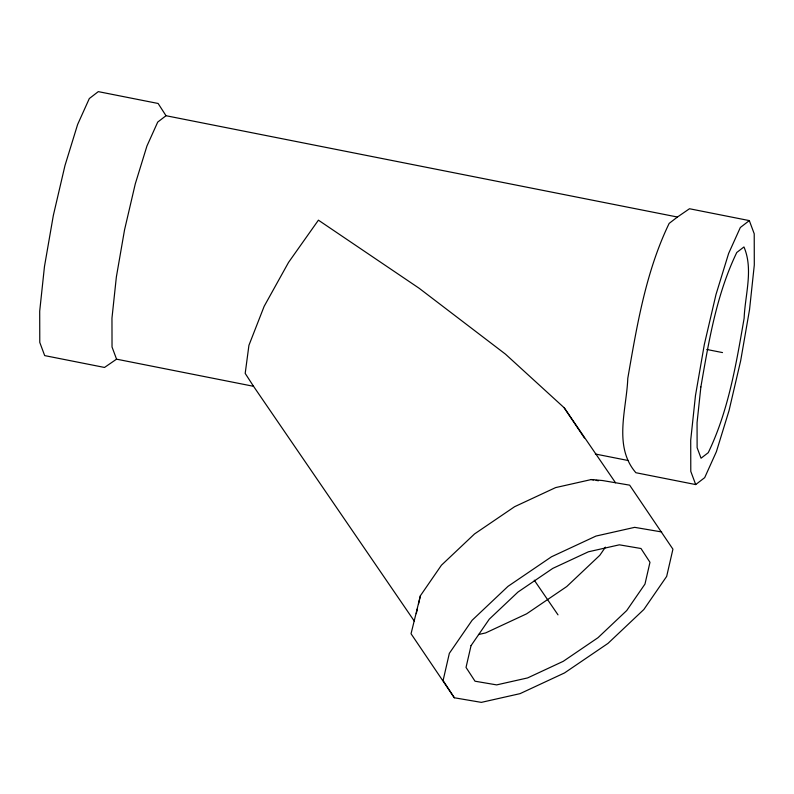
<?xml version="1.0" encoding="UTF-8"?>
<svg xmlns="http://www.w3.org/2000/svg" width="794" height="794" viewBox="0 0 794 794"><rect width="100%" height="100%" fill="white"/><g stroke="black" fill="none" stroke-linecap="round" stroke-linejoin="round"><path stroke-width="1.19" d="M416.284 613.663L417.376 608.879M418.478 604.105L420.403 595.728L441.424 565.219L474.514 533.955L514.611 506.701L555.631 487.595L591.322 479.546L602.616 480.549L629.642 485.154L672.925 549.17L666.672 576.394L643.874 609.474L608.006 643.378L564.524 672.935L520.05 693.648L481.353 702.372L454.327 697.767L411.044 633.741L420.403 595.728M605.425 547.155L599.817 555.294L566.727 586.558L526.63 613.822L485.61 632.927L478.474 634.535M677.441 217.03L669.153 223.402C645.74 271.876 636.917 325.758 627.786 378.361C626.655 409.257 613.107 446.357 635.875 472.718L695.703 484.568L704.685 477.651L716.386 451.697L729.021 410.657L740.663 360.774L749.536 309.64L754.3 265.047L754.221 233.773L749.318 220.603L689.49 208.743L677.441 217.03L166.006 115.716L157.718 122.087L146.93 146.027L135.278 183.88L124.539 229.893L116.351 277.046L111.964 318.176L112.033 347.018L116.559 359.166L253.534 386.301L414.498 621.394M749.318 220.603L740.326 227.511L728.624 253.465L715.99 294.514L704.347 344.398L695.475 395.531L690.711 440.124L690.79 471.388L695.703 484.568M116.559 359.166L104.51 367.453L44.682 355.603L39.779 342.422L39.7 311.159L44.464 266.556L53.337 215.432L64.979 165.539L77.614 124.499L89.315 98.545L98.297 91.628L158.125 103.478L166.006 115.716M591.322 479.546L593.694 479.953M596.066 480.36L598.438 480.767M661.69 531.95L634.664 527.345L595.966 536.069L551.493 556.783L508.011 586.339L472.142 620.243L449.344 653.323L443.092 680.547L454.327 697.767M706.779 349.469L722.51 352.586M595.361 454.019L627.994 460.48M615.549 482.782L564.177 407.759L505.441 354.124L419.133 288.252L318.414 220.166L288.559 262.377L264.154 306.325L248.929 345.311L245.197 373.398L253.534 386.301M534.263 580.176L558.003 614.854M564.177 407.759L584.404 437.97M700.874 386.956L697.063 422.646L697.122 447.667L701.052 458.217L708.248 452.679C728.564 410.617 736.217 363.86 744.137 318.215C745.05 294.832 753.566 269.404 743.958 246.954L736.772 252.482C716.456 294.554 708.794 341.301 700.874 386.956M471.041 645.641L466.028 667.426L475.03 681.212L496.657 684.894L527.623 677.917L563.224 661.333L598.021 637.681L626.724 610.546L644.976 584.076L649.978 562.291L640.986 548.505L619.36 544.823L588.384 551.8L552.793 568.385L517.996 592.036L489.283 619.161L471.041 645.641"/></g></svg>
